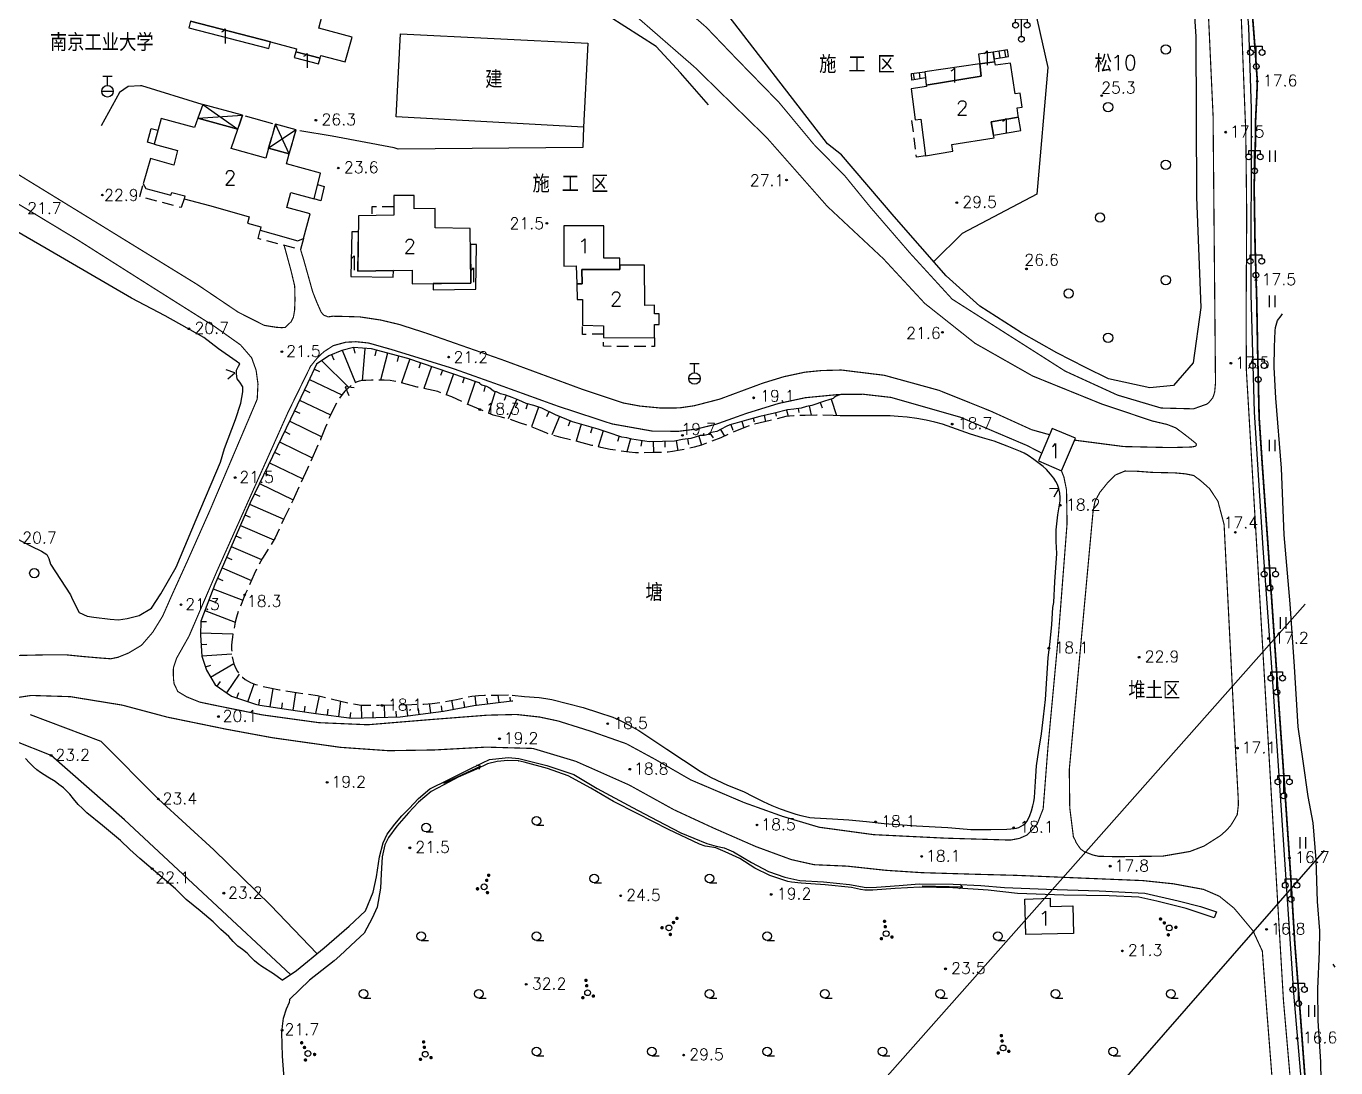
# Model space of a CAD drawing. Extents: x 115374 to 116875, y 149866 to 152432.
# Drawn here: x 116058.6 to 116285.7, y 152012.5 to 152193.1 of the extents above; entities that cross this region are included whole.
import ezdxf
from ezdxf.enums import TextEntityAlignment as Align

# ---------------------------------------------------------------- set-up
doc = ezdxf.new("R2010")
doc.units = 0
doc.header["$MEASUREMENT"] = 0
doc.header["$PDMODE"] = 32
doc.header["$PDSIZE"] = 0.3
for name, pattern in [('X0', [4, 3, -1]), ('X2', [10, 8, -2]), ('X5', [3, 2, -1])]:
    doc.linetypes.add(name, pattern=pattern)
doc.layers.get('0').update_dxf_attribs({"linetype": 'CONTINUOUS'})
for name, color, linetype in [('BOUND', 7, 'CONTINUOUS'), ('DLDW', 14, 'CONTINUOUS'), ('DLSS', 5, 'CONTINUOUS'), ('DMTZ', 5, 'CONTINUOUS'), ('GCD', 1, 'CONTINUOUS'), ('GXYZ', 2, 'CONTINUOUS'), ('JMD', 6, 'CONTINUOUS'), ('SXSS', 5, 'CONTINUOUS'), ('YZH', 2, 'CONTINUOUS'), ('ZBTZ', 5, 'CONTINUOUS')]:
    doc.layers.add(name, color=color, linetype=linetype)
doc.styles.add('HZ', font='rs.shx', dxfattribs={"bigfont": 'hztxt.shx'})
doc.linetypes.add('X18', pattern='A,9.4,[169,symbolx.shx,S=1,R=-90,X=0,Y=-0.15],0.6', length=10)
doc.linetypes.add('X33', pattern='A,2,[150,symbolx.shx,S=1,R=0,X=0,Y=1],1e-11', length=2)
doc.linetypes.add('X35', pattern='A,2,[4,symbolt.shx,S=1,R=0,X=0,Y=0],2,[28,symbolt.shx,S=1,R=0,X=0,Y=0],1e-11', length=4)
doc.linetypes.add('X4', pattern='A,0,-1e-09,[149,symbolx.shx,S=0.15,R=0,X=0,Y=0],-1.6', length=1.6)
doc.linetypes.add('X49', pattern='A,0,[5,symbolt.shx,S=1,R=0,X=0,Y=0],-10', length=10)

# ---------------------------------------------------------------- blocks, each defined once
blk = doc.blocks.new('GC122')
blk.add_circle((0, 0), 0.8)
blk = doc.blocks.new('GC097')
for p, q in [((-1, 2.92), (-1, 3.52)), ((-1, 3.52), (1, 3.52)), ((0, 0.52), (0, 3.52)), ((1, 3.52), (1, 2.92))]:
    blk.add_line(p, q)
for centre in [(-1, 2.42), (1, 2.42), (0.01, 0)]:
    blk.add_circle(centre, 0.5)
blk = doc.blocks.new('GC121')
for p, q in [((-0.5, -0.64), (-0.5, 1.36)), ((-0.5, -0.64), (-0.5, 0.86)), ((0.5, -0.64), (0.5, 1.36))]:
    blk.add_line(p, q)
blk = doc.blocks.new('GC160')
for points, const_width in [([(-0.18, 1.68, 1), (0.12, 1.68, 1)], 0.3), ([(-0.17, 0.74, 1), (0.13, 0.74, 1)], 0.3), ([(-0.15, 1.64, 1), (0.1, 1.64, 1)], 0.25), ([(-0.15, 0.77, 1), (0.1, 0.77, 1)], 0.25), ([(-1.11, -1.23, 1), (-0.81, -1.23, 1)], 0.3), ([(-1.08, -1.22, 1), (-0.83, -1.22, 1)], 0.25), ([(0.74, -1.19, 1), (1.04, -1.19, 1)], 0.3), ([(0.73, -1.16, 1), (0.98, -1.16, 1)], 0.25)]:
    blk.add_lwpolyline(points, format="xyb", close=True, dxfattribs=dict(const_width=const_width))
blk.add_circle((-0.02, -0.48), 0.5)
blk = doc.blocks.new('GC127')
blk.add_line((-0.32, -0.72), (0.93, -0.72))
blk.add_circle((-0.32, 0.03), 0.75)
blk = doc.blocks.new('GC037')
for p, q in [((0, 0), (-1.39, 0.8)), ((-1.39, -0.8), (0, 0))]:
    blk.add_line(p, q)
blk = doc.blocks.new('GC133')
for p, q in [((-0.81, 2.59), (0.79, 2.59)), ((-0.01, 0.99), (-0.01, 2.59)), ((-1.01, -0.01), (0.99, -0.01))]:
    blk.add_line(p, q)
blk.add_circle((-0.01, -0.01), 1)

msp = doc.modelspace()

# ---------------------------------------------------------------- linework, layer by layer
at = {"layer": 'BOUND', "linetype": 'Continuous', "flags": 128}
for points in [[(116228.76, 152189.04), (116226.25, 152188.63), (116226.43, 152187.49), (116228.94, 152187.9)], [(116212.07, 152184.94), (116214.39, 152185.22), (116214.52, 152184.19), (116212.16, 152183.8)], [(116089.24, 152179.55), (116088.36, 152177.2), (116095.27, 152175.26), (116096.1, 152177.71)], [(116101.82, 152176.16), (116100.63, 152171.97), (116104.21, 152171.02), (116105.38, 152175.15)]]:
    msp.add_lwpolyline(points, close=True, dxfattribs=at)
at = {"layer": 'DLDW', "linetype": 'X4', "flags": 128}
msp.add_lwpolyline([(116231.34, 152221.31), (116231.62, 152204.24), (116235.72, 152186), (116233.81, 152164.02), (116220.91, 152157.18), (116215.95, 152152.33)], dxfattribs=at)
at = {"layer": 'DLSS', "linetype": 'Continuous', "const_width": 0.2, "flags": 128}
for points in [[(116278.69, 152000), (116276.59, 152024.22), (116275.27, 152046.66), (116270.16, 152133.48), (116270.12, 152143.23), (116270.22, 152160.65), (116270.06, 152174.7), (116269.15, 152197.94), (116267.76, 152220.92), (116265.57, 152242.73), (116261.63, 152275.51), (116258.58, 152290.43), (116257.57, 152292.98)], [(116261.47, 152120.43), (116261.48, 152120.58), (116261.46, 152120.76), (116260.37, 152121.64), (116259.19, 152122.55), (116257.94, 152123.48), (116256.43, 152124.08), (116253.87, 152124.68), (116245.13, 152127.61), (116233.11, 152132.48), (116223.12, 152138.15), (116214.39, 152145.08), (116207.22, 152152.82), (116197.51, 152161.89), (116187.02, 152173.79), (116174.53, 152186.01), (116164.37, 152194.85)], [(116024.09, 152186.07), (116030.31, 152180.65), (116041.52, 152172.13), (116056.86, 152162.53), (116067.53, 152156.08), (116080.9, 152147.6), (116091.3, 152141.04), (116095.75, 152137.88), (116097.68, 152135.65)], [(116106.17, 152154.41), (116106.69, 152152.71), (116108.26, 152147.1), (116109, 152145.22), (116109.73, 152143.57), (116110.07, 152143.14), (116110.29, 152142.98), (116110.57, 152142.9), (116110.72, 152142.83)], [(116084.13, 152079.98), (116084.1, 152081.17), (116084.1, 152081.48), (116084.14, 152081.96), (116084.69, 152083.58), (116086.82, 152087.36), (116091.67, 152098.64), (116103.97, 152126.14), (116107.91, 152134.19), (116109.1, 152135.65), (116110.19, 152136.68), (116111.84, 152137.75), (116114, 152138.34), (116115.79, 152138.43), (116117.93, 152138.21), (116121.96, 152137.07), (116132.43, 152133.84), (116140.33, 152131.03), (116150.79, 152127.25), (116160.15, 152124.18), (116167.16, 152122.93), (116171.7, 152122.89), (116174.74, 152123.27), (116178.28, 152124.14), (116183.54, 152126.02), (116189.08, 152127.73), (116193.69, 152128.72), (116199.59, 152129.29), (116203.73, 152129.32), (116208.55, 152128.77), (116220.59, 152125.33), (116232.13, 152120.43), (116234.66, 152119.12)], [(116240.88, 152051.23), (116240.62, 152051.63), (116240.5, 152051.96), (116240.17, 152052.57), (116239.54, 152057.6), (116239.46, 152064.24), (116243.58, 152109.01), (116243.92, 152110.79), (116244.77, 152112.32), (116246.07, 152113.93), (116247.48, 152115.33), (116249.1, 152116), (116251.17, 152115.97), (116253.82, 152115.77), (116257.83, 152115.68), (116259.58, 152115.52), (116261.03, 152115.23), (116262.22, 152114.35)], [(116053.88, 152076.24), (116059.45, 152077.09), (116066.24, 152076.88), (116075.27, 152075.41), (116081.86, 152073.65), (116083.06, 152073.33), (116093.31, 152071.23), (116101.27, 152069.76), (116113.1, 152068.09), (116121.41, 152067.51), (116129.39, 152067.64), (116138.36, 152068.13), (116146.46, 152067.9), (116153.89, 152065.67), (116163.13, 152061.57), (116170.91, 152057.27), (116177.87, 152054.05), (116185.12, 152050.88), (116191.24, 152048.63), (116195.22, 152047.74), (116200.96, 152047.49), (116207.62, 152046.77), (116213.88, 152046.36), (116222.92, 152046.09), (116230.09, 152045.9), (116236.13, 152045.65), (116239.89, 152045.49), (116244.52, 152045.3), (116252.15, 152044.99), (116257.5, 152044.43), (116262.74, 152043.46), (116265.48, 152042.27), (116268.01, 152040.22), (116268.88, 152039.19)]]:
    msp.add_lwpolyline(points, dxfattribs=at)
at = {"layer": 'DLSS', "linetype": 'X2', "const_width": 0.2, "flags": 128}
for points in [[(116251.92, 152291.22), (116254.42, 152285.07), (116255.65, 152280.64), (116258.08, 152262.51), (116259.19, 152251.53), (116262.05, 152228.59), (116264.39, 152177.61), (116264.81, 152131.24), (116264.67, 152129.75), (116264.6, 152129.53), (116264.57, 152129.36), (116264.34, 152128.72), (116264.18, 152128.51), (116264, 152128.29), (116263.64, 152127.86), (116263.28, 152127.6), (116261, 152126.79), (116255.38, 152126.93), (116247.8, 152129.18), (116238.74, 152133.33), (116219.15, 152145.81), (116211.88, 152153.75), (116204.96, 152161.76), (116200.62, 152167.09), (116195.15, 152172.67), (116189.11, 152179.94), (116181.8, 152187.44), (116176.53, 152192.94), (116172.63, 152196.33), (116169.85, 152198.46), (116166.52, 152200.86), (116161.68, 152203.74), (116157.15, 152205.62), (116153.49, 152206.81), (116150.62, 152207.58), (116142.6, 152209.13), (116132.78, 152209.8), (116120.99, 152210.8), (116117.85, 152211.05), (116115.34, 152211.43), (116111.31, 152212.3), (116107.23, 152213.51), (116103.79, 152214.83), (116097.97, 152217.61), (116093.81, 152220.97), (116090.62, 152223.73), (116090.68, 152223.71), (116085.44, 152228.64), (116083.4, 152230.52)], [(116026.94, 152189.08), (116044.58, 152175.19), (116070.28, 152159.41), (116088.26, 152148.34), (116095.34, 152143.56), (116099.85, 152141.27), (116101.94, 152140.93), (116102.87, 152140.87), (116103.48, 152140.9), (116104.53, 152141.89), (116104.92, 152142.67), (116105.13, 152143.84), (116105.2, 152145.66), (116105.15, 152148.08), (116104.52, 152150.72), (116103.32, 152155.14)], [(116110.72, 152142.83), (116110.87, 152142.76), (116110.97, 152142.74), (116111.75, 152142.85), (116113.77, 152142.81), (116116.48, 152142.73), (116120.05, 152142.19), (116123.25, 152141.43), (116127.92, 152139.93), (116141.1, 152135.31), (116155.28, 152130.08), (116162.16, 152127.8), (116165.02, 152127.27), (116168.48, 152126.94), (116171.84, 152126.95), (116174.39, 152127.32), (116178.84, 152128.47), (116186.33, 152131.25), (116189.99, 152132.37), (116193.64, 152133.15), (116196.5, 152133.43), (116199.94, 152133.52), (116207.37, 152132.61), (116216.86, 152130), (116225.8, 152126.41), (116232.93, 152123.17), (116236.01, 152122.31)], [(116097.68, 152135.65), (116098.46, 152133.47), (116098.78, 152131.1), (116098.65, 152128.47), (116090.4, 152109.07), (116086.56, 152100.44), (116083.84, 152094.45), (116082.26, 152090.86), (116080.54, 152088.06), (116078.6, 152085.8), (116076.35, 152084.45), (116074.49, 152083.7), (116073.26, 152083.45), (116071.38, 152083.59), (116068.67, 152083.82), (116065.54, 152084.13), (116062.45, 152084.14), (116058.77, 152084.06), (116056.44, 152084.01), (116054.13, 152083.62), (116051.84, 152082.66), (116047.19, 152080.19), (116043.53, 152077.36), (116040.86, 152074.06), (116038.23, 152069.94), (116035.26, 152063.42), (116033.14, 152060.5), (116030.44, 152057.22), (116027.38, 152054.72), (116023.34, 152052.9), (116020.63, 152052.3), (116010.46, 152051.99), (116000, 152051.36)], [(116240.37, 152121.36), (116248.9, 152120.25), (116257.05, 152120.07), (116260.65, 152120.17), (116261.2, 152120.27), (116261.35, 152120.32), (116261.47, 152120.43)], [(116262.22, 152114.35), (116263.78, 152112.96), (116265.23, 152110.77), (116266.3, 152106.73), (116268.24, 152068.39), (116268.74, 152059.41), (116268.78, 152058.16)], [(116268.78, 152058.16), (116268.58, 152056.43), (116268.09, 152055.58), (116267.49, 152054.6), (116266.8, 152053.79), (116265.69, 152052.8), (116262.83, 152050.98), (116260.36, 152050.03), (116255.69, 152049.23), (116247.68, 152049.13), (116244.54, 152049.2), (116243.56, 152049.42), (116242.49, 152049.83), (116242.09, 152049.99), (116241.82, 152050.17), (116241.51, 152050.39), (116241.34, 152050.58), (116241.15, 152050.84), (116240.88, 152051.23)], [(116268.88, 152039.19), (116271.31, 152036.27), (116272.93, 152032.76), (116273.6, 152023.75), (116275.46, 152000)]]:
    msp.add_lwpolyline(points, dxfattribs=at)
at = {"layer": 'DLSS', "linetype": 'X2', "flags": 128}
msp.add_lwpolyline([(116238.1, 152116.02, 0.2, 0.2, 0), (116238.52, 152114.99, 0.2, 0.2, 0), (116238.98, 152112.72, 0.2, 0.2, 0), (116239.07, 152106.9, 0.2, 0.2, 0), (116237.61, 152087.94, 0.2, 0.2, 0), (116235.74, 152067.89, 0.2, 0.2, 0), (116234.93, 152057.44, 0.2, 0.2, 0), (116233.89, 152054.79, 0.2, 0.2, 0), (116233.43, 152054.23, 0.2, 0.2, 0), (116232.13, 152052.89, 0.2, 0.2, 0), (116230.8, 152052.3, 0.2, 0.2, 0), (116229.26, 152052.01, 0.2, 0.2, 0), (116218.02, 152052.34, 0.2, 0.2, 0), (116205.55, 152052.95, 0.2, 0.2, 0), (116196.07, 152054.24, 0.2, 0.2, 0), (116189.72, 152056.13, 0.2, 0.2, 0), (116183.05, 152058.52, 0.2, 0.2, 0), (116173.82, 152062.45, 0.2, 0.2, 0), (116167.66, 152066, 0.2, 0.2, 0), (116162.67, 152068.71, 0.2, 0.2, 0), (116156.53, 152070.87, 0.2, 0.2, 0), (116150.83, 152072.66, 0.2, 0.2, 0), (116147.65, 152073.34, 0.2, 0.2, 0), (116143.6, 152073.79, 0.2, 0.2, 0), (116138.55, 152073.67, 0.2, 0.2, 0), (116128.62, 152072.9, 0.2, 0.2, 0), (116117.82, 152072.01, 0.2, 0.2, 0), (116109.35, 152072.37, 0.2, 0.2, 0), (116099.53, 152073.72, 0.2, 0.2, 0), (116091.52, 152075.34, 0.2, 0.2, 0), (116088.7, 152075.93, 0.2, 0.2, 0), (116086.41, 152076.85, 0.2, 0.2, 0), (116084.88, 152077.77, 0.2, 0.2, 0), (116084.24, 152079.1, 0.2, 0.2, 0), (116084.13, 152079.98, 0, 0, 0)], format="xyseb", dxfattribs=at)
at = {"layer": 'DMTZ', "linetype": 'Continuous'}
for p, q in [((116111.53, 152136.2), (116111.91, 152135.27)), ((116113.39, 152136.94), (116115.67, 152131.32)), ((116115.33, 152137.42), (116115.57, 152136.45)), ((116117.32, 152137.27), (116116.86, 152131.67)), ((116119.29, 152136.96), (116119.04, 152135.99)), ((116121.23, 152136.46), (116120.02, 152131.76)), ((116123.16, 152135.96), (116122.91, 152134.99)), ((116125.09, 152135.44), (116123.67, 152131.29)), ((116108.56, 152133.69), (116109.47, 152133.26)), ((116109.84, 152135.14), (116114.55, 152130.5)), ((116126.98, 152134.79), (116126.66, 152133.84)), ((116128.88, 152134.14), (116127.56, 152130.31)), ((116130.77, 152133.49), (116130.44, 152132.55)), ((116107.71, 152131.88), (116113.35, 152129.22)), ((116132.66, 152132.84), (116131.42, 152129.24)), ((116134.55, 152132.2), (116134.23, 152131.25)), ((116136.44, 152131.55), (116135.09, 152127.61)), ((116138.18, 152130.76), (116137.92, 152129.79)), ((116106.85, 152130.07), (116107.76, 152129.64)), ((116139.9, 152129.8), (116138.75, 152126.04)), ((116141.79, 152129.16), (116141.46, 152128.22)), ((116198.19, 152128.49), (116199.07, 152125.62)), ((116105.14, 152126.46), (116106.04, 152126.03)), ((116106, 152128.27), (116111.34, 152125.74)), ((116143.66, 152128.44), (116142.18, 152125.03)), ((116145.5, 152127.67), (116145.23, 152126.71)), ((116147.41, 152127.08), (116146.23, 152123.68)), ((116149.24, 152126.29), (116148.82, 152125.38)), ((116190.45, 152126.57), (116190.72, 152125.5)), ((116192.43, 152126.84), (116192.54, 152126.16)), ((116194.38, 152127.3), (116194.71, 152125.69)), ((116196.29, 152127.89), (116196.6, 152126.94)), ((116104.28, 152124.65), (116109.85, 152121.96)), ((116151.07, 152125.47), (116149.76, 152122.29)), ((116152.92, 152124.71), (116152.54, 152123.79)), ((116154.82, 152124.11), (116153.96, 152121.16)), ((116180.78, 152124.05), (116181.09, 152123.1)), ((116182.7, 152124.61), (116183, 152123.52)), ((116184.63, 152125.15), (116184.79, 152124.54)), ((116186.56, 152125.65), (116186.8, 152124.58)), ((116188.51, 152126.09), (116188.66, 152125.51)), ((116103.41, 152122.85), (116104.31, 152122.42)), ((116156.74, 152123.55), (116156.46, 152122.59)), ((116158.65, 152122.96), (116157.75, 152120.2)), ((116161.41, 152122.06), (116161.1, 152121.11)), ((116175.22, 152122.07), (116175.68, 152120.49)), ((116177.11, 152122.57), (116177.7, 152121.76)), ((116178.97, 152123.2), (116179.65, 152122.05)), ((116102.54, 152121.05), (116108.2, 152118.31)), ((116163.35, 152121.58), (116162.73, 152119.32)), ((116165.33, 152121.28), (116165.19, 152120.29)), ((116167.32, 152121.11), (116167.36, 152119.19)), ((116169.31, 152121.16), (116169.34, 152120.16)), ((116171.31, 152121.26), (116171.6, 152119.56)), ((116173.28, 152121.58), (116173.43, 152120.59)), ((116100.79, 152117.45), (116106.54, 152114.67)), ((116101.66, 152119.25), (116102.56, 152118.82)), ((116099.92, 152115.65), (116100.82, 152115.22)), ((116099.05, 152113.85), (116104.89, 152111.03)), ((116098.18, 152112.05), (116099.08, 152111.62)), ((116096.52, 152108.41), (116097.44, 152108.02)), ((116097.31, 152110.25), (116103.27, 152107.67)), ((116095.73, 152106.58), (116101.55, 152104.06)), ((116094.93, 152104.74), (116095.85, 152104.35)), ((116094.14, 152102.91), (116099.39, 152100.64)), ((116092.55, 152099.24), (116097.64, 152097.03)), ((116093.34, 152101.07), (116094.26, 152100.68)), ((116091.75, 152097.4), (116092.67, 152097)), ((116090.99, 152095.55), (116096.13, 152093.6)), ((116090.28, 152093.68), (116091.22, 152093.33)), ((116088.88, 152089.94), (116089.88, 152089.92)), ((116089.57, 152091.81), (116094.84, 152089.81)), ((116088.83, 152087.94), (116094.45, 152087.8)), ((116088.92, 152085.94), (116089.92, 152086.01)), ((116089.05, 152083.95), (116094.27, 152084.29)), ((116089.66, 152082.05), (116090.61, 152082.36)), ((116090.56, 152080.27), (116094.58, 152082.65)), ((116091.72, 152078.68), (116092.29, 152079.51)), ((116093.37, 152077.55), (116095.59, 152080.76)), ((116097.03, 152076), (116098.11, 152079.11)), ((116095.14, 152076.66), (116095.47, 152077.6)), ((116098.95, 152075.45), (116099.11, 152076.44)), ((116100.92, 152075.14), (116101.41, 152078.29)), ((116104.87, 152074.52), (116105.36, 152077.63)), ((116108.83, 152073.97, 4), (116109.44, 152077, 1.13)), ((116132.68, 152074.67), (116132.39, 152076.26)), ((116136.62, 152075.38), (116136.42, 152077.02)), ((116138.61, 152075.62), (116138.48, 152076.61)), ((116140.59, 152075.86), (116140.43, 152077.16)), ((116142.58, 152076.1), (116142.49, 152076.8)), ((116102.9, 152074.83), (116103.05, 152075.82)), ((116106.85, 152074.24), (116106.99, 152075.23)), ((116110.82, 152073.7), (116110.95, 152074.69)), ((116112.8, 152073.44), (116113.16, 152076.1)), ((116114.78, 152073.17), (116114.91, 152074.16)), ((116116.78, 152073.19), (116116.71, 152075.42)), ((116118.78, 152073.25), (116118.75, 152074.25)), ((116120.78, 152073.31), (116120.72, 152075.41)), ((116122.78, 152073.36), (116122.75, 152074.36)), ((116124.76, 152073.55), (116124.52, 152075.5)), ((116126.75, 152073.81), (116126.62, 152074.8)), ((116128.73, 152074.06), (116128.53, 152075.68)), ((116130.72, 152074.31), (116130.59, 152075.31)), ((116134.65, 152075.04), (116134.47, 152076.02))]:
    msp.add_line(p, q, dxfattribs=at)
at = {"layer": 'DMTZ', "linetype": 'X35', "flags": 128}
for points in [[(116256.78, 152245.36), (116259.75, 152216.68), (116261.4, 152191.33), (116261.5, 152163.51), (116262.27, 152144.37), (116260.96, 152134.77), (116257.55, 152130.86), (116253.43, 152130.44), (116246.24, 152132.02), (116242.24, 152133.97), (116237.32, 152136.52), (116231.18, 152139.99), (116223.94, 152144.58), (116218.11, 152149.86), (116209.11, 152160.16), (116199.94, 152170.81), (116197.55, 152172.73), (116178.51, 152197.36)], [(116176.9, 152179.48), (116172.06, 152185.05), (116167.83, 152189.61), (116159.66, 152194.82), (116146.55, 152198.44), (116135.51, 152200), (116128.04, 152200.24), (116113.83, 152202.84)], [(116089.13, 152179.55), (116078.64, 152182.8), (116078.41, 152182.79), (116076.25, 152182.69), (116074.79, 152181.64), (116071.59, 152175.85)], [(116101.36, 152176.24), (116096.62, 152177.52)], [(116155.23, 152175.65), (116155.11, 152172.12), (116123.1, 152171.79), (116122.42, 152172.04), (116111.63, 152174.1), (116106.04, 152174.97)]]:
    msp.add_lwpolyline(points, dxfattribs=at)
at = {"layer": 'DMTZ', "linetype": 'Continuous', "flags": 128}
for points, elevation in [([(116159.51, 152122.68), (116157.79, 152123.24), (116153.29, 152124.56), (116150.39, 152125.75), (116147.99, 152126.88), (116146.63, 152127.35), (116145.27, 152127.74), (116143.99, 152128.3), (116142.88, 152128.77), (116141.77, 152129.17), (116140.84, 152129.4), (116140.15, 152129.72), (116139.64, 152129.88), (116138.96, 152130.37), (116138.44, 152130.69), (116137.85, 152130.85), (116137.59, 152130.92), (116137.42, 152131), (116137.25, 152131.17), (116137.24, 152131.25), (116137.16, 152131.33), (116137.13, 152131.31), (116124.78, 152135.54), (116118.45, 152137.17), (116115.35, 152137.43), (116113.31, 152136.92), (116111.05, 152136), (116108.95, 152134.51), (116107.37, 152131.16), (116104.45, 152125.01), (116097.41, 152110.47), (116091.29, 152096.33), (116088.88, 152090), (116088.82, 152087.53), (116089.06, 152083.89), (116089.84, 152081.49), (116091.35, 152078.95), (116094.17, 152076.99), (116098.33, 152075.55), (116099.1, 152075.43), (116105.66, 152074.4), (116108.83, 152073.97)], 4), ([(116108.83, 152073.97), (116114.98, 152073.14), (116123.42, 152073.38), (116130.93, 152074.34), (116136.2, 152075.33), (116142.78, 152076.13)], 262)]:
    msp.add_lwpolyline(points, dxfattribs=dict(at, elevation=elevation))
msp.add_lwpolyline([(116199.82, 152129.29), (116199.33, 152129.11), (116198.92, 152128.93), (116198.67, 152128.76), (116198.5, 152128.58), (116196.99, 152128.12), (116194.81, 152127.39), (116193.89, 152127.2), (116192.96, 152126.92), (116191.7, 152126.72), (116190.6, 152126.61), (116188.34, 152126.05), (116185.81, 152125.48), (116183.46, 152124.82), (116181.45, 152124.27), (116180.61, 152123.99), (116179.94, 152123.72), (116179.1, 152123.28), (116178.36, 152122.84), (116177.68, 152122.72), (116177.18, 152122.63), (116177.13, 152122.58), (116176.97, 152122.47), (116176.82, 152122.35), (116176.15, 152122.17), (116175.81, 152122.16), (116175.46, 152122.14), (116174.78, 152121.94), (116173.85, 152121.66), (116172.41, 152121.45), (116171.03, 152121.21), (116168.91, 152121.15), (116166.63, 152121.09), (116165.1, 152121.31), (116163.58, 152121.52), (116162.73, 152121.76), (116161.88, 152121.9), (116159.51, 152122.68)], dxfattribs=at)
at = {"layer": 'DMTZ', "linetype": 'X33', "flags": 128}
for points in [[(116142.78, 152076.13), (116142.95, 152076.16)], [(116104.4, 152028.68), (116075.63, 152055.5), (116062.92, 152066.69), (116050.06, 152071.78)], [(116059.31, 152073.77), (116071.54, 152069.18), (116081.51, 152059.13), (116091.11, 152050.3), (116100.97, 152040.75), (116109.04, 152032.31)]]:
    msp.add_lwpolyline(points, dxfattribs=at)
at = {"layer": 'GCD', "linetype": 'Continuous'}
for p in [(116272.06, 152183.6, 17.6), (116245.08, 152181.1, 25.3), (116108.83, 152176.84, 26.29), (116266.58, 152174.77, 17.5), (116112.71, 152168.55, 23.56), (116190.43, 152166.47, 27.1), (116071.8, 152163.87, 22.89), (116219.94, 152162.55, 29.5), (116148.88, 152158.96, 21.51), (116232.02, 152151.05, 26.6), (116271.84, 152149.12, 17.5), (116086.8, 152140.68, 20.7), (116217.46, 152140.06, 21.6), (116102.93, 152136.7, 21.5), (116131.84, 152135.76, 21.17), (116267.48, 152134.7, 17.5), (116184.73, 152128.7, 19.1), (116137.24, 152126.66, 18.3), (116219.16, 152124.15, 18.7), (116172.38, 152122.19, 19.7), (116094.83, 152114.87, 21.5), (116237.9, 152110.07, 18.2), (116268.25, 152105.38, 17.4), (116096.48, 152094.52, 18.3), (116085.44, 152092.83, 21.3), (116235.91, 152085.27, 18.1), (116274.01, 152086.95, 17.2), (116251.56, 152083.72, 22.9), (116120.33, 152075.36, 18.1), (116091.92, 152073.43, 20.1), (116159.42, 152072.19, 18.5), (116140.66, 152069.58, 19.2), (116268.61, 152067.96, 17.1), (116062.92, 152066.69, 23.2), (116163.24, 152064.29, 18.8), (116110.78, 152062.02, 19.2), (116081.51, 152059.13, 23.4), (116185.31, 152054.63, 18.5), (116205.86, 152055.16, 18.06), (116229.82, 152054.17, 18.1), (116125.11, 152050.67, 21.5), (116213.87, 152049.17, 18.1), (116277.63, 152048.91, 16.7), (116080.44, 152047.05, 22.1), (116246.56, 152047.49, 17.8), (116092.86, 152042.8, 23.2), (116161.67, 152042.35, 24.5), (116187.78, 152042.59, 19.2), (116273.67, 152036.53, 16.8), (116248.66, 152032.8, 21.3), (116217.99, 152029.68, 23.5), (116145.3, 152027, 32.2), (116102.97, 152019.03, 21.7), (116278.96, 152017.64, 16.6), (116172.59, 152014.72, 29.5)]:
    msp.add_point(p, dxfattribs=at)
at = {"layer": 'GXYZ', "linetype": 'Continuous'}
for points in [[(116198.06, 152000), (116280.37, 152092.91)], [(116239.83, 152000), (116283.71, 152050.21)]]:
    msp.add_lwpolyline(points, dxfattribs=at)
at = {"layer": 'JMD', "linetype": 'Continuous', "flags": 128}
msp.add_lwpolyline([(116087.1, 152194), (116100.97, 152190.41), (116105.46, 152189.24), (116105.32, 152188.71), (116109.54, 152187.61), (116109.66, 152188.08), (116113.91, 152186.94), (116115.14, 152191.22), (116109.32, 152192.78), (116109.91, 152194.98)], dxfattribs=at)
for points in [[(116087.1, 152194), (116086.79, 152192.87), (116100.67, 152189.29), (116100.97, 152190.41)], [(116155.97, 152190.2), (116155.23, 152175.65), (116122.77, 152177.42), (116123.5, 152191.84)], [(116105.32, 152188.71), (116105.08, 152187.74), (116109.29, 152186.64), (116109.54, 152187.61)], [(116226.25, 152188.63), (116223.69, 152188.32), (116223.92, 152186.63), (116226.53, 152186.96), (116226.43, 152187.49)], [(116230.41, 152179.01), (116231.27, 152179.1), (116230.94, 152181.51), (116230.07, 152181.43), (116229.29, 152186.74), (116226.65, 152186.41), (116226.53, 152186.96), (116223.92, 152186.63), (116224.2, 152184.46), (116214.66, 152182.92), (116214.68, 152182.66), (116212.05, 152182.26), (116212.72, 152176.89), (116213.7, 152177.04), (116214.54, 152170.68), (116219.25, 152171.46), (116219.12, 152172.61), (116226.42, 152173.76), (116226.34, 152174.25), (116225.94, 152176.57), (116230.66, 152177.38), (116230.62, 152177.61)], [(116223.92, 152186.63), (116214.39, 152185.22), (116214.52, 152184.19), (116214.66, 152182.92), (116224.2, 152184.46)], [(116109.62, 152167.66), (116103.72, 152169.29), (116104.21, 152171.02), (116100.63, 152171.97), (116100.15, 152170.27), (116094.76, 152171.75), (116094.14, 152171.92), (116095.27, 152175.26), (116088.36, 152177.2), (116087.75, 152175.55), (116081.99, 152177.14), (116080.79, 152172.71), (116084.84, 152171.6), (116084.17, 152169.06), (116080.12, 152170.18), (116078.9, 152165.78), (116079.33, 152164.98), (116083.7, 152163.84), (116083.85, 152164.33), (116086.09, 152163.74), (116085.96, 152163.22), (116090.35, 152162.06), (116092.63, 152161.42), (116097.26, 152160.1), (116096.96, 152158.99), (116099.3, 152158.35), (116099.17, 152157.77), (116101.4, 152157.15), (116105.7, 152155.93), (116106.66, 152156.3), (116107.86, 152160.58), (116103.81, 152161.7), (116104.47, 152164.32), (116108.52, 152163.2)], [(116230.66, 152177.38), (116225.94, 152176.57), (116226.34, 152174.25), (116231.07, 152175.07)], [(116135.6, 152158.09), (116129.48, 152158.18), (116129.49, 152161.52), (116125.88, 152161.47), (116125.88, 152163.76), (116122.35, 152163.76), (116122.32, 152160.36), (116116.22, 152160.28), (116116.11, 152150.64), (116125.51, 152150.85), (116125.53, 152148.48), (116135.69, 152148.56)], [(116151.83, 152153.06), (116151.83, 152151.54), (116153.95, 152151.58), (116154.05, 152148.49), (116154.98, 152148.49), (116154.91, 152150.93), (116161.55, 152150.95), (116161.53, 152151.72), (116161.53, 152152.92), (116158.76, 152152.92), (116158.74, 152158.51), (116151.83, 152158.52)], [(116116.19, 152157.48), (116115.04, 152157.47), (116114.86, 152149.75), (116122.22, 152149.65), (116122.27, 152150.78), (116116.11, 152150.64)], [(116136.65, 152155.27), (116135.63, 152155.26), (116135.69, 152148.56), (116129.17, 152148.51), (116129.16, 152147.44), (116136.53, 152147.54)], [(116165.83, 152151.73), (116161.53, 152151.72), (116161.55, 152150.95), (116154.91, 152150.93), (116154.98, 152148.49), (116154.05, 152148.49), (116154.14, 152145.76), (116155.07, 152145.76), (116155.07, 152141.28), (116158.7, 152141.2), (116158.71, 152139.14), (116167.55, 152139.08), (116167.55, 152141.44), (116168.37, 152141.44), (116168.37, 152143.24), (116167.55, 152143.24), (116167.55, 152144.74), (116165.85, 152144.73)], [(116240.51, 152121.69), (116236.48, 152123.4), (116234.09, 152117.79), (116238.1, 152116.02)], [(116236.13, 152041.91), (116236.16, 152040.49), (116240.09, 152040.58), (116240.2, 152035.84), (116231.9, 152035.66), (116231.76, 152041.79)]]:
    msp.add_lwpolyline(points, close=True, dxfattribs=at)
at = {"layer": 'SXSS', "linetype": 'Continuous'}
for p, q in [((116137.35, 152064.83), (116136.73, 152064.98)), ((116131.01, 152061.86), (116137.35, 152064.83)), ((116137.35, 152064.83), (116137.07, 152064.25)), ((116213.94, 152044.1), (116220.94, 152043.93)), ((116220.94, 152043.93), (116220.43, 152043.55)), ((116220.94, 152043.93), (116220.45, 152044.35)), ((116285.58, 152029.99), (116285.19, 152030.49))]:
    msp.add_line(p, q, dxfattribs=at)
at = {"layer": 'SXSS', "linetype": 'Continuous', "flags": 128}
for points in [[(116056.94, 152104.32), (116059.45, 152102.98), (116061.26, 152102.12), (116062.18, 152101.56), (116062.51, 152100.84), (116062.79, 152099.86), (116066.27, 152094.55), (116066.64, 152093.71), (116067.79, 152091.46), (116069.18, 152090.85), (116070.31, 152090.67), (116073.17, 152090.3), (116074.6, 152090.2), (116076.08, 152090.43), (116078.2, 152090.96), (116080.32, 152092.2), (116081.95, 152094.71), (116084.58, 152099.36), (116088.05, 152107.62), (116092.29, 152117.57), (116092.96, 152119.92), (116094.91, 152124.95), (116095.79, 152127.77), (116096.15, 152129.75), (116096.16, 152130.63), (116095.66, 152131.4), (116095.16, 152131.99), (116095.04, 152132.88), (116095.05, 152133.51), (116095.4, 152134.18), (116095.66, 152134.6), (116094.99, 152135.03), (116091.93, 152137.17), (116089.39, 152139.14), (116082.68, 152142.89), (116076.86, 152145.99), (116062.04, 152154.6), (116048.51, 152162.39)], [(116142.84, 152077.12), (116144.97, 152076.91), (116147.54, 152076.72), (116148.67, 152076.58), (116149.73, 152076.39), (116152.45, 152075.7), (116155.15, 152074.99), (116157.83, 152074.15), (116160.32, 152073.31), (116161.37, 152072.87), (116162.29, 152072.42), (116163.56, 152071.71), (116164.8, 152070.99), (116169.69, 152067.76), (116175.47, 152063.98), (116176.42, 152063.39), (116177.39, 152062.85), (116180.21, 152061.56), (116182.95, 152060.44), (116184.65, 152059.54), (116186.35, 152058.68), (116187.87, 152058.01), (116189.34, 152057.41), (116190.8, 152056.91), (116192.07, 152056.52), (116192.91, 152056.29), (116193.7, 152056.09), (116194.49, 152055.94), (116195.29, 152055.85), (116198.39, 152055.69), (116201.21, 152055.54), (116204.3, 152055.23), (116207.35, 152054.89), (116212.97, 152054.47), (116218.41, 152054.22), (116220.44, 152054.02), (116222.36, 152053.83), (116225.88, 152053.84), (116228.63, 152053.9), (116229.33, 152053.95), (116229.9, 152054), (116230.33, 152054.1), (116230.73, 152054.22), (116231.13, 152054.44), (116231.51, 152054.68), (116231.84, 152054.97), (116232.08, 152055.25), (116232.37, 152055.76), (116232.59, 152056.27), (116232.89, 152057.11), (116233.15, 152057.94), (116233.29, 152058.67), (116233.4, 152059.42), (116233.6, 152062.16), (116233.79, 152064.9), (116234.19, 152067.63), (116234.65, 152070.42), (116234.97, 152073.4), (116235.31, 152076.39), (116235.57, 152080.02), (116235.8, 152083.6), (116236.12, 152086.44), (116236.45, 152089.4), (116236.61, 152092.33), (116236.79, 152093.22), (116236.95, 152096.78), (116237.27, 152101.68), (116237.21, 152103.81), (116237.18, 152105.79), (116237.45, 152108.4), (116237.85, 152110.81), (116237.86, 152111.44), (116237.81, 152112.18), (116237.63, 152112.95), (116237.41, 152113.66), (116237.14, 152114.21), (116236.79, 152114.74), (116236.21, 152115.49), (116235.51, 152116.27), (116234.93, 152116.8), (116234.26, 152117.33), (116233.31, 152117.99), (116232.3, 152118.69), (116231.62, 152119.11), (116231.01, 152119.42), (116228.68, 152120.34), (116226.41, 152121.19), (116224.4, 152121.79), (116222.3, 152122.38), (116219.92, 152123.29), (116217.5, 152124.14), (116216.15, 152124.49), (116214.63, 152124.82), (116213.02, 152125.12), (116211.33, 152125.35), (116209.79, 152125.49), (116208.4, 152125.59), (116205.02, 152125.59), (116201.81, 152125.55), (116199.73, 152125.6)], [(116102.95, 152027.71), (116101.46, 152028.81), (116099.44, 152030.09), (116098.82, 152030.55), (116098.18, 152031.05), (116097.51, 152031.76), (116096.92, 152032.41), (116096.1, 152033.06), (116095.29, 152033.64), (116094.49, 152034.42), (116093.71, 152035.29), (116092.37, 152036.53), (116091.01, 152037.81), (116088.76, 152039.72), (116086.32, 152041.73), (116085.4, 152042.66), (116084.49, 152043.53), (116081.42, 152046.18), (116078.27, 152048.83), (116076.57, 152050.36), (116074.92, 152051.95), (116071.85, 152054.55), (116069.12, 152056.75), (116068.33, 152057.47), (116067.59, 152058.19), (116066.81, 152059.14), (116066.14, 152059.98), (116065.54, 152060.58), (116065.04, 152061.05), (116064.27, 152061.66), (116063.63, 152062.14), (116062.35, 152062.94), (116061.09, 152063.73), (116060.45, 152064.2), (116059.84, 152064.72), (116059.14, 152065.43), (116058.45, 152066.15)], [(116102.95, 152027.71), (116105.47, 152029.4), (116110.25, 152033.3), (116114.6, 152037.11), (116117.4, 152039.74), (116118.74, 152042.95), (116119.34, 152045.66), (116119.85, 152049.11), (116120.5, 152051.56), (116121.16, 152053.04), (116122.49, 152054.76), (116123.73, 152056.19), (116124.99, 152057.49), (116126.61, 152059.2), (116128.57, 152060.91), (116131.76, 152062.46), (116135.01, 152064.05), (116137.72, 152065.39), (116138.92, 152065.96), (116140.55, 152066.17), (116142.24, 152066.33), (116144.01, 152066.16), (116148.89, 152064.96), (116153.56, 152063.38), (116157.57, 152060.93), (116163.74, 152057.66), (116168, 152055.42), (116172.08, 152053.26), (116176.62, 152051.41), (116178.22, 152050.98), (116179.59, 152050.68), (116181.23, 152049.98), (116184.33, 152048.14), (116187.3, 152046.57), (116190.11, 152045.6), (116192.74, 152045), (116196.85, 152044.76), (116201.32, 152044.32), (116204.22, 152043.77), (116206.01, 152043.82), (116209.96, 152044.15), (116213.4, 152044.4), (116219.32, 152044.36), (116224.14, 152044.11), (116228.24, 152043.81), (116235.52, 152043.48), (116244.62, 152043.2), (116252.57, 152042.82), (116258.34, 152041.5), (116262.18, 152040.47), (116264.97, 152039.59), (116264.55, 152038.53), (116259.72, 152040.12), (116254.64, 152041.44), (116251.49, 152042.11), (116246.37, 152042.34), (116238.5, 152042.45), (116230.46, 152042.77), (116225.4, 152043.33), (116219.29, 152043.75), (116213.56, 152043.87), (116209.27, 152043.62), (116205.39, 152043.35), (116204.42, 152043.33), (116204, 152043.35), (116203.24, 152043.45), (116201.72, 152043.8), (116197.12, 152044.24), (116192.94, 152044.52), (116191.27, 152044.7), (116190.65, 152044.83), (116187.54, 152045.85), (116184.91, 152047.14), (116182.32, 152048.8), (116179.81, 152050), (116178.15, 152050.64), (116176.74, 152050.88), (116176.35, 152050.97), (116175.32, 152051.33), (116169.96, 152053.86), (116164.52, 152056.6), (116160.45, 152058.71), (116156.47, 152061.01), (116152.59, 152063.18), (116148.96, 152064.41), (116144.94, 152065.5), (116143.9, 152065.76), (116143.93, 152065.78), (116142.1, 152065.8), (116140.23, 152065.66), (116138.58, 152065.25), (116136.7, 152064.33), (116133.51, 152062.94), (116130.99, 152061.61), (116128.81, 152060.46), (116126.64, 152058.6), (116124.86, 152056.73), (116122.85, 152054.41), (116121.4, 152052.44), (116120.77, 152051.19), (116120.32, 152049.09), (116120.15, 152046.13), (116120.04, 152043.67), (116119.46, 152040.38), (116118.6, 152038.48), (116117.17, 152035.89), (116115.74, 152034.53), (116112.98, 152031.93), (116112, 152031.1), (116107.74, 152027.74), (116104.32, 152024.45)], [(116104.29, 152000), (116104.3, 152000.71), (116104.29, 152001.69), (116104.24, 152002.94), (116104.12, 152004.29), (116103.87, 152005.66), (116103.62, 152007.22), (116103.31, 152010.69), (116103.03, 152014.54), (116102.95, 152016.62), (116102.91, 152018.6), (116103.04, 152019.74), (116103.21, 152021.11), (116103.72, 152022.73), (116104.22, 152023.88), (116104.3, 152024.23), (116104.32, 152024.45)]]:
    msp.add_lwpolyline(points, dxfattribs=at)
at = {"layer": 'SXSS', "linetype": 'Continuous'}
msp.add_lwpolyline([(116283.3, 152000.55), (116283.1, 152013.53), (116282.62, 152020.68), (116282.55, 152026.23), (116282.82, 152032.7), (116282.91, 152036.28), (116282.52, 152041.37), (116282.24, 152048.6), (116281.73, 152055.01), (116280.86, 152059.58), (116280.01, 152065.7), (116279.17, 152071.63), (116278.49, 152082.1), (116277.74, 152092.95), (116276.7, 152104.96), (116276.25, 152116.49), (116275.28, 152128.63), (116275.01, 152134.04), (116275.04, 152137.56), (116275.14, 152140.33), (116275.24, 152140.89), (116275.57, 152142.1), (116276.18, 152142.91), (116276.42, 152143.25)], dxfattribs=at)
at = {"layer": 'SXSS', "linetype": 'X0', "elevation": 262, "flags": 128}
msp.add_lwpolyline([(116199.73, 152125.6), (116198.52, 152125.63), (116195.67, 152125.71), (116193.67, 152125.66), (116191.68, 152125.6), (116190.93, 152125.53), (116190.31, 152125.45), (116187.58, 152124.76), (116184.84, 152124.12), (116184.06, 152123.9), (116183.3, 152123.64), (116181.11, 152122.72), (116179.05, 152121.78), (116177.31, 152121.11), (116175.68, 152120.49), (116174.41, 152120.12), (116173.35, 152119.88), (116172.01, 152119.62), (116170.68, 152119.41), (116169.89, 152119.3), (116169.11, 152119.23), (116167.25, 152119.19), (116165.49, 152119.13), (116164.25, 152119.16), (116163.12, 152119.27), (116161.42, 152119.51), (116159.87, 152119.74), (116158.24, 152120.09), (116156.65, 152120.45), (116153.95, 152121.16), (116151.27, 152121.83), (116149.99, 152122.21), (116148.87, 152122.56), (116147.48, 152123.14), (116145.99, 152123.78), (116144.15, 152124.39), (116142.51, 152124.95), (116140.99, 152125.33), (116139.57, 152125.7), (116136.04, 152127.17), (116132.39, 152128.87), (116131.17, 152129.33), (116129.97, 152129.77), (116126.38, 152130.57), (116122.97, 152131.48), (116122.35, 152131.59), (116121.71, 152131.68), (116120.67, 152131.74), (116119.66, 152131.78), (116118.49, 152131.75), (116117.48, 152131.72), (116116.9, 152131.68), (116116.33, 152131.58), (116115.81, 152131.4), (116115.42, 152131.19), (116114.87, 152130.77), (116114.36, 152130.34), (116113.87, 152129.84), (116113.38, 152129.26), (116112.91, 152128.61), (116112.51, 152128.01), (116111.85, 152126.8), (116111.33, 152125.72), (116110.44, 152123.47), (116109.65, 152121.47), (116107.35, 152116.46), (116104.84, 152110.92), (116103.27, 152107.69), (116101.78, 152104.42), (116100.63, 152102.58), (116099.54, 152100.92), (116098.8, 152099.51), (116098.11, 152098.1), (116097.27, 152096.2), (116096.51, 152094.54), (116095.96, 152093.17), (116095.4, 152091.73), (116095.08, 152090.66), (116094.83, 152089.77), (116094.56, 152088.42), (116094.34, 152087.17), (116094.26, 152086.38), (116094.21, 152085.74), (116094.21, 152085.07), (116094.24, 152084.51), (116094.33, 152083.8), (116094.42, 152083.25), (116094.61, 152082.57), (116094.88, 152081.89), (116095.23, 152081.26), (116095.66, 152080.67), (116096.07, 152080.24), (116096.55, 152079.87), (116097.08, 152079.54), (116097.5, 152079.34), (116098.38, 152079.01), (116099.11, 152078.77), (116100.86, 152078.4), (116102.53, 152078.07), (116105.8, 152077.56), (116109.08, 152077.09), (116111.72, 152076.45), (116114.46, 152075.78), (116115.67, 152075.56), (116116.68, 152075.42), (116119.75, 152075.39), (116123.2, 152075.46), (116125.46, 152075.53), (116127.52, 152075.58), (116128.98, 152075.72), (116130.46, 152075.91), (116133.2, 152076.41), (116135.84, 152076.96), (116137.01, 152077.08), (116138.06, 152077.12), (116140.34, 152077.16), (116142.3, 152077.17), (116142.84, 152077.12)], dxfattribs=at)
at = {"layer": 'YZH', "linetype": 'Continuous'}
for p, q in [((116227.24, 152188.79), (116227.42, 152187.65)), ((116228.23, 152188.95), (116228.41, 152187.81)), ((116212.41, 152184.98), (116212.54, 152183.87)), ((116213.4, 152185.1), (116213.53, 152184.03)), ((116089.24, 152179.55), (116095.27, 152175.26)), ((116088.36, 152177.2), (116096.1, 152177.71)), ((116105.38, 152175.15), (116100.63, 152171.97)), ((116104.21, 152171.02), (116101.82, 152176.16))]:
    msp.add_line(p, q, dxfattribs=at)
at = {"layer": 'YZH', "linetype": 'X5'}
for p, q in [((116089.24, 152179.55), (116088.36, 152177.2)), ((116096.1, 152177.71), (116095.27, 152175.26)), ((116100.63, 152171.97), (116101.82, 152176.16)), ((116104.21, 152171.02), (116105.38, 152175.15))]:
    msp.add_line(p, q, dxfattribs=at)
at = {"layer": 'YZH', "linetype": 'X18', "const_width": 0.3, "flags": 128}
msp.add_lwpolyline([(116269.57, 152215.67), (116270.09, 152210.46), (116270.83, 152200.09), (116271.74, 152188.26), (116272.06, 152183.6), (116271.98, 152181.24), (116271.77, 152177.04), (116271.71, 152172.09), (116271.51, 152165.32), (116271.67, 152155.21), (116271.96, 152145.56), (116272.13, 152136.09), (116272.38, 152125.23), (116272.97, 152116.39), (116273.95, 152102.54), (116274.87, 152089.06), (116275.9, 152073.96), (116276.9, 152059.69), (116277.83, 152046.06), (116278.55, 152034.26), (116279.32, 152024.43), (116280.07, 152014.27), (116280.92, 152002.9), (116281.14, 152000)], dxfattribs=at)
at = {"layer": 'YZH', "linetype": 'Continuous', "flags": 128}
for points in [[(116228.76, 152189.04), (116226.25, 152188.63), (116226.43, 152187.49), (116228.94, 152187.9)], [(116212.07, 152184.94), (116214.39, 152185.22), (116214.52, 152184.19), (116212.16, 152183.8)], [(116080.79, 152172.71), (116079.63, 152173.03), (116080.26, 152175.43), (116081.44, 152175.11)], [(116109.13, 152165.67), (116110.27, 152165.35), (116109.67, 152162.88), (116108.52, 152163.2)]]:
    msp.add_lwpolyline(points, dxfattribs=at)
at = {"layer": 'YZH', "linetype": 'X5', "flags": 128}
for points in [[(116214.54, 152170.68), (116212.96, 152170.43), (116212.17, 152176.81), (116212.72, 152176.89)], [(116085.96, 152163.22), (116085.48, 152161.68), (116078.31, 152163.62), (116078.9, 152165.78)], [(116122.33, 152161.8), (116118.53, 152161.81), (116118.55, 152160.32)], [(116106.66, 152156.3), (116106.17, 152154.41), (116098.83, 152156.3), (116099.17, 152157.77)], [(116158.71, 152139.74), (116155.07, 152139.69), (116155.07, 152141.28)], [(116167.55, 152139.08), (116167.55, 152137.61), (116158.72, 152137.63), (116158.71, 152139.14)]]:
    msp.add_lwpolyline(points, dxfattribs=at)
at = {"layer": 'ZBTZ', "linetype": 'X49', "flags": 128}
msp.add_lwpolyline([(116280.59, 152000), (116278.4, 152025.45), (116274.61, 152081.2), (116273.06, 152102.65), (116271.58, 152126.23), (116271, 152146.67), (116271.08, 152178.81), (116270.57, 152192.97), (116269.4, 152208.42), (116269.12, 152215.58)], dxfattribs=at)

# ---------------------------------------------------------------- block references
at = {"layer": 'DLDW', "linetype": 'Continuous'}
for p in [(116231.15, 152190.88), (116271.88, 152186.16), (116271.58, 152168.06), (116271.82, 152149.96), (116272.22, 152131.86), (116274.24, 152095.72), (116275.43, 152077.67), (116276.63, 152059.67), (116277.91, 152041.75), (116279.22, 152023.68)]:
    msp.add_blockref('GC097', p, dxfattribs=at)
at = {"layer": 'DLSS', "linetype": 'Continuous'}
for p, rotation in [((116094.76, 152133.03), 11.56365541394559), ((116113.88, 152130.6), 143.4761237658511), ((116237.63, 152112.95), 30.16451427713352)]:
    msp.add_blockref('GC037', p, dxfattribs=dict(at, rotation=rotation))
at = {"layer": 'GXYZ', "linetype": 'Continuous'}
for p in [(116072.7, 152181.87), (116174.49, 152132.05)]:
    msp.add_blockref('GC133', p, dxfattribs=at)
at = {"layer": 'ZBTZ', "linetype": 'Continuous'}
for name, p in [('GC122', (116256.19, 152189.11)), ('GC122', (116246.19, 152179.11)), ('GC122', (116256.19, 152169.11)), ('GC121', (116274.74, 152170.24)), ('GC122', (116244.79, 152159.96)), ('GC122', (116256.19, 152149.11)), ('GC122', (116239.35, 152146.8)), ('GC121', (116274.65, 152145.07)), ('GC122', (116246.19, 152139.11)), ('GC121', (116274.65, 152120.07)), ('GC122', (116059.99, 152098.29)), ('GC121', (116276.59, 152089.3)), ('GC127', (116147.41, 152055.32)), ('GC127', (116128.25, 152054.14)), ('GC121', (116280, 152051.17)), ('GC127', (116157.41, 152045.32)), ('GC127', (116177.41, 152045.32)), ('GC127', (116127.41, 152035.32)), ('GC127', (116147.41, 152035.32)), ('GC127', (116187.41, 152035.32)), ('GC127', (116227.41, 152035.32)), ('GC127', (116117.41, 152025.32)), ('GC127', (116137.41, 152025.32)), ('GC127', (116177.41, 152025.32)), ('GC127', (116197.41, 152025.32)), ('GC127', (116217.41, 152025.32)), ('GC127', (116237.41, 152025.32)), ('GC127', (116257.41, 152025.32)), ('GC121', (116281.51, 152022.01)), ('GC127', (116147.41, 152015.32)), ('GC127', (116167.41, 152015.32)), ('GC127', (116187.41, 152015.32)), ('GC127', (116207.41, 152015.32)), ('GC127', (116247.41, 152015.32))]:
    msp.add_blockref(name, p, dxfattribs=at)
for p, rotation in [((116138.19, 152044.34), 338.1906358002759), ((116170.37, 152037.13), 319.9483911809414), ((116207.67, 152036.26), 7.533170858420659), ((116256.47, 152037.13), 44.04033791345324), ((116155.9, 152026.02), 7.533170858420659), ((116107.23, 152015.42), 30.00000000006242), ((116127.75, 152015.35), 7.533170858420659), ((116227.93, 152016.44), 7.533170858420659)]:
    msp.add_blockref('GC160', p, dxfattribs=dict(at, rotation=rotation))

# ---------------------------------------------------------------- texts
at = {"layer": 'DLDW', "linetype": 'Continuous', "style": 'HZ'}
for s, p in [('施 工 区', (116202.64, 152186.67)), ('施 工 区', (116152.94, 152165.96)), ('堆土区', (116254.18, 152078.13))]:
    msp.add_text(s, height=3, dxfattribs=at).set_placement(p, align=Align.MIDDLE)
at = {"layer": 'GCD', "linetype": 'Continuous', "style": 'HZ'}
for s, p in [('25.3', (116247.98, 152182.48, 25.3)), ('17.6', (116276.02, 152183.73, 17.59)), ('26.3', (116112.79, 152176.97, 26.25)), ('17.5', (116270.31, 152174.87, 17.52)), ('23.6', (116116.68, 152168.67, 23.53)), ('27.1', (116187.06, 152166.42, 27.12)), ('22.9', (116075.09, 152163.86)), ('21.7', (116061.75, 152161.58, 21.7)), ('29.5', (116223.91, 152162.67, 29.53)), ('21.5', (116145.4, 152158.95, 21.49)), ('26.6', (116234.66, 152152.63, 26.58)), ('17.5', (116275.8, 152149.25, 17.49)), ('20.7', (116090.77, 152140.81, 20.7)), ('21.6', (116214.17, 152139.93, 21.57)), ('21.5', (116106.66, 152136.8, 21.48)), ('21.2', (116135.69, 152135.76)), ('17.5', (116271.21, 152134.8, 17.47)), ('19.1', (116188.85, 152129.04, 19.06)), ('18.3', (116141.21, 152126.79, 18.34)), ('19.7', (116175.19, 152123.3, 19.74)), ('18.7', (116223.12, 152124.28, 18.7)), ('21.5', (116098.56, 152114.97, 21.45)), ('18.2', (116241.87, 152110.19, 18.23)), ('17.4', (116269.2, 152107.08, 17.41)), ('20.7', (116060.9, 152104.45, 20.7)), ('18.3', (116099.85, 152093.46, 18.34)), ('21.3', (116089.17, 152092.92, 21.34)), ('17.2', (116277.97, 152087.08, 17.19)), ('18.1', (116239.87, 152085.4, 18.06)), ('22.9', (116255.53, 152083.85, 22.85)), ('18.1', (116124.3, 152075.49, 18.1)), ('20.1', (116095.65, 152073.53, 20.07)), ('18.5', (116163.39, 152072.32, 18.54)), ('19.2', (116144.39, 152069.68, 19.16)), ('23.2', (116066.65, 152066.79, 23.15)), ('17.1', (116272.34, 152068.06, 17.08)), ('18.8', (116166.97, 152064.38, 18.84)), ('19.2', (116114.51, 152062.12, 19.16)), ('23.4', (116085.24, 152059.22, 23.44)), ('18.1', (116209.83, 152055.29, 18.06)), ('18.5', (116189.04, 152054.73, 18.52)), ('18.1', (116233.78, 152054.3, 18.06)), ('21.5', (116129.07, 152050.8, 21.51)), ('18.1', (116217.6, 152049.27, 18.15)), ('16.7', (116281.6, 152049.04, 16.72)), ('17.8', (116250.29, 152047.59, 17.82)), ('22.1', (116083.97, 152045.53, 22.1)), ('23.2', (116096.59, 152042.9, 23.15)), ('24.5', (116165.63, 152042.47, 24.47)), ('19.2', (116191.75, 152042.72, 19.24)), ('16.8', (116277.4, 152036.63, 16.84)), ('21.3', (116252.62, 152032.93, 21.28)), ('23.5', (116221.96, 152029.81, 23.52)), ('32.2', (116149.27, 152027.12, 32.22)), ('21.7', (116106.39, 152019.21, 21.73)), ('16.6', (116282.93, 152017.77, 16.55)), ('29.5', (116176.56, 152014.85, 29.5))]:
    msp.add_text(s, height=2, dxfattribs=at).set_placement(p, align=Align.MIDDLE)
at = {"layer": 'JMD', "style": 'HZ'}
for s, height, p in [('南京工业大学', 3, (116071.7, 152190.49)), ('1', 2.5, (116092.97, 152191.41)), ('1', 2.5, (116107.19, 152187.15)), ('1', 2.5, (116225.11, 152187.61)), ('1', 2.5, (116219.43, 152184.63)), ('2', 2.5, (116220.9, 152178.96)), ('1', 2.5, (116228.39, 152175.88)), ('2', 2.5, (116093.95, 152166.85)), ('2', 2.5, (116125.11, 152154.99)), ('1', 2.5, (116155.33, 152155.03)), ('1', 2.5, (116115.34, 152152.09)), ('1', 2.5, (116136.05, 152149.99)), ('2', 2.5, (116160.89, 152145.84)), ('1', 2.5, (116236.95, 152119.51)), ('1', 2.5, (116235.21, 152038.45))]:
    msp.add_text(s, height=height, dxfattribs=at).set_placement(p, align=Align.MIDDLE)
at = {"layer": 'JMD', "linetype": 'Continuous', "style": 'HZ'}
msp.add_text('建', height=3, dxfattribs=at).set_placement((116139.68, 152184.09), align=Align.MIDDLE)
at = {"layer": 'SXSS', "linetype": 'Continuous', "style": 'HZ'}
msp.add_text('塘', height=3, dxfattribs=at).set_placement((116167.47, 152095.12), align=Align.MIDDLE)
at = {"layer": 'ZBTZ', "linetype": 'X4', "style": 'HZ'}
for s, height, p in [('松', 3, (116245.36, 152186.83)), ('10', 2.6, (116248.93, 152186.83))]:
    msp.add_text(s, height=height, dxfattribs=at).set_placement(p, align=Align.MIDDLE)

doc.saveas('drawing.dxf')
